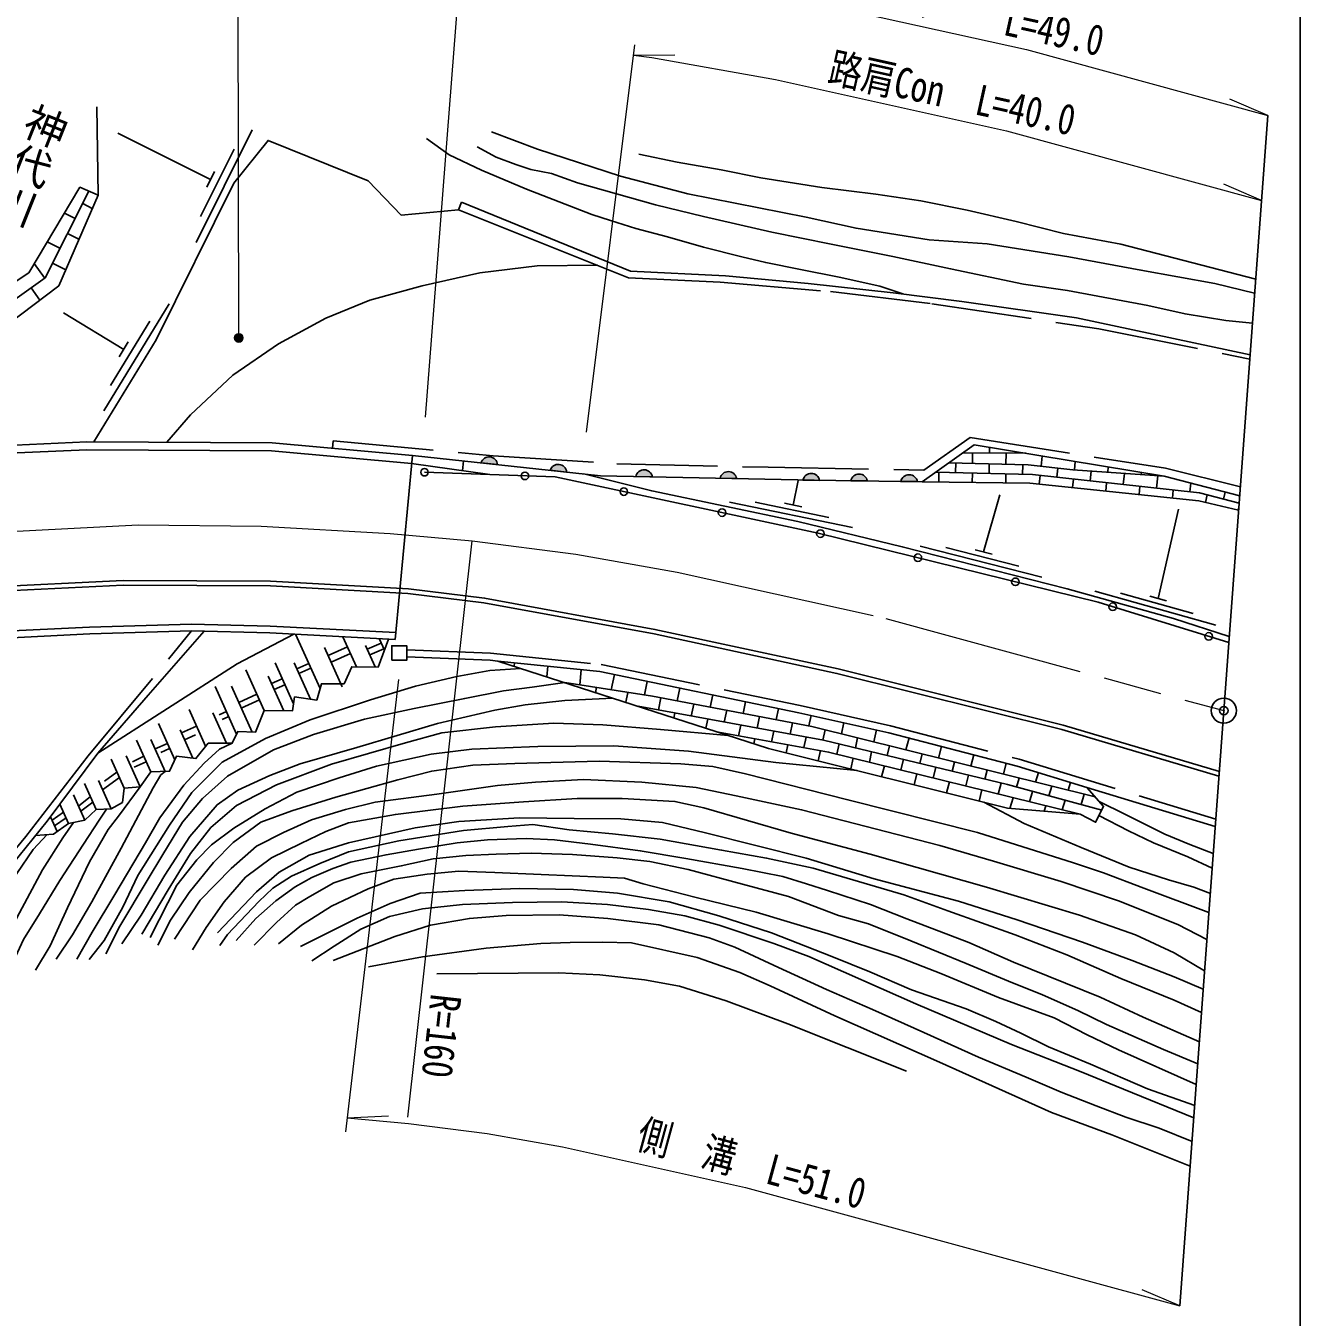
# Model space of a CAD drawing. Units: millimetres at full size, sheet at 1:1000; details may follow other scales. Extents: x 40000 to 680000, y 20000 to 380000.
# Drawn here: x 502903 to 579000, y 241173 to 318319 of the extents above; entities that cross this region are included whole.
import ezdxf
from ezdxf.enums import TextEntityAlignment as Align

# ---------------------------------------------------------------- set-up
doc = ezdxf.new("R2010")
doc.units = ezdxf.units.MM
doc.header["$LTSCALE"] = 1000
doc.header["$PDMODE"] = 32
doc.header["$PDSIZE"] = 500
doc.linetypes.add('CHAIN', pattern=[18.5, 12, -1.5, 3.5, -1.5])
doc.linetypes.add('DASHED', pattern=[7.5, 6, -1.5])
for name, color, linetype, lineweight in [('M-BGD', 7, 'Continuous', 25), ('M-BMK', 2, 'CHAIN', 13), ('M-BMK-OTRS', 5, 'Continuous', 25), ('M-BMK-SRVR', 3, 'Continuous', 25), ('M-STR-HTXT', 7, 'Continuous', 13), ('M-STR-STR1', 1, 'Continuous', 25), ('M-STR-STRC', 7, 'Continuous', 25), ('M-TTL-BAND', 7, 'Continuous', 25)]:
    doc.layers.add(name, color=color, linetype=linetype, lineweight=lineweight)
doc.layers.add('M-BMK-HTXT', color=7, linetype='Continuous')
doc.layers.add('M-OTRS', color=6, linetype='Continuous')
doc.styles.add('@ＭＳ ゴシック', font='')
doc.styles.add('ＭＳ ゴシック', font='')
doc.styles.get('@ＭＳ ゴシック').set_extended_font_data('@MS Gothic')
doc.styles.get('ＭＳ ゴシック').set_extended_font_data('MS Gothic')

msp = doc.modelspace()

# ---------------------------------------------------------------- hatches: boundary and pattern name
at = {"layer": 'M-BGD'}
for points in [[(530087, 292212, -0.82183), (531072, 292106)], [(534209, 291768, -0.82183), (535195, 291662)], [(539327, 291399, -0.82183), (540318, 291377)], [(544362, 291290, -0.82183), (545352, 291269)], [(549307, 291184, -0.82183), (550297, 291163)], [(552165, 291141, -0.82183), (553155, 291128)], [(555154, 291102, -0.82183), (556145, 291089)]]:
    msp.add_hatch(color=256, dxfattribs=at).paths.add_polyline_path(points)
at = {"layer": 'M-STR-STRC'}
msp.add_hatch(color=256, dxfattribs=at).paths.add_polyline_path([(515840, 299798, -1), (515401, 299559, -0.41421), (515501, 299898, -0.41421)])

# ---------------------------------------------------------------- linework, layer by layer
at = {"layer": 'M-BGD'}
for p, q in [((513938, 309141), (508393, 311899)), ((513074, 305383), (516414, 312098)), ((513339, 306927), (515343, 310956)), ((513704, 308671), (514172, 309612)), ((505214, 307134), (505847, 306812)), ((506300, 307704), (506871, 307414)), ((528920, 307782), (528735, 307319)), ((528735, 307319), (538897, 303270)), ((505394, 305921), (506076, 305574)), ((504186, 305413), (504941, 305029)), ((503409, 304111), (504024, 303255)), ((504488, 304138), (505282, 303734)), ((503212, 302672), (503742, 301935)), ((507566, 295316), (511470, 301719)), ((508750, 298986), (505159, 301175)), ((507963, 296831), (510305, 300673)), ((508476, 298538), (509023, 299434)), ((558837, 292800), (562621, 292780)), ((559441, 292797), (559433, 292182)), ((560445, 293140), (560441, 292792)), ((561441, 292786), (561432, 292128)), ((562441, 292810), (562441, 292781)), ((563591, 292619), (563527, 292007)), ((525943, 292182), (530606, 291509)), ((528980, 291744), (529043, 292324)), ((530087, 292212), (531072, 292106)), ((534209, 291768), (535195, 291662)), ((557426, 291652), (557418, 291073)), ((558433, 292209), (558426, 291626)), ((560433, 292155), (560425, 291575)), ((562432, 292101), (562425, 291524)), ((564521, 291898), (564463, 291351)), ((565568, 292293), (565515, 291792)), ((566513, 291722), (566451, 291133)), ((567544, 291966), (567511, 291651)), ((569521, 291639), (569508, 291510)), ((539327, 291399), (540318, 291377)), ((544362, 291290), (545352, 291269)), ((548723, 289693), (549029, 291162)), ((549307, 291184), (550297, 291163)), ((552165, 291141), (553155, 291128)), ((555154, 291102), (556145, 291089)), ((559425, 291601), (559418, 291047)), ((561425, 291549), (561418, 291021)), ((563469, 291460), (563415, 290944)), ((565457, 291242), (565404, 290734)), ((567445, 291024), (567393, 290525)), ((568509, 291581), (568439, 290916)), ((570506, 291440), (570428, 290698)), ((572471, 291001), (572416, 290481)), ((560092, 286888), (561075, 290296)), ((569434, 290807), (569382, 290316)), ((571422, 290589), (571371, 290106)), ((573456, 290295), (573351, 289846)), ((574524, 290467), (574424, 290040)), ((544929, 289871), (552272, 288341)), ((546459, 289858), (550864, 288941)), ((548209, 289800), (549237, 289586)), ((570521, 284105), (571740, 289441)), ((575338, 289560), (575298, 289389)), ((556310, 287230), (563579, 285382)), ((557837, 287151), (562199, 286042)), ((559583, 287017), (560601, 286758)), ((566748, 284536), (573972, 282519)), ((568274, 284422), (572608, 283211)), ((570016, 284247), (571027, 283964)), ((520473, 278740), (519014, 281970)), ((522646, 280026), (521834, 281823)), ((524314, 281013), (524013, 281681)), ((521801, 278840), (520740, 281190)), ((520959, 280705), (522106, 281223)), ((521136, 280312), (522283, 280830)), ((523771, 280017), (523188, 281309)), ((523295, 281071), (524120, 281444)), ((523448, 280733), (524272, 281106)), ((518890, 277813), (517782, 280266)), ((519907, 278090), (518926, 280260)), ((519084, 279910), (519799, 280233)), ((532093, 280269), (532071, 280059)), ((534082, 280062), (534016, 279430)), ((517142, 277425), (516050, 279841)), ((518303, 277406), (517375, 279461)), ((517574, 279021), (518213, 279310)), ((519213, 279625), (519928, 279948)), ((536071, 279854), (535976, 278945)), ((538047, 279561), (537860, 278654)), ((515490, 276004), (514200, 278859)), ((516416, 276132), (515181, 278866)), ((517735, 278664), (518375, 278953)), ((536966, 278792), (536934, 278486)), ((538850, 278501), (538727, 277906)), ((540006, 279156), (539839, 278349)), ((541965, 278752), (541807, 277991)), ((515618, 277900), (516705, 278391)), ((515770, 277562), (516858, 278053)), ((540825, 278178), (540674, 277447)), ((542790, 277803), (542642, 277087)), ((543923, 278348), (543772, 277616)), ((545882, 277943), (545737, 277241)), ((513637, 275278), (512647, 277470)), ((514894, 275474), (514079, 277276)), ((514451, 277160), (514880, 277354)), ((514624, 276877), (515016, 277054)), ((539690, 277627), (539684, 277597)), ((541658, 277267), (541598, 276978)), ((544755, 277428), (544610, 276727)), ((546719, 277054), (546578, 276367)), ((547841, 277539), (547702, 276866)), ((549797, 277123), (549657, 276493)), ((511798, 274470), (510818, 276639)), ((512879, 274570), (512112, 276268)), ((512199, 276076), (513094, 276481)), ((543626, 276907), (543513, 276359)), ((545594, 276547), (545461, 275902)), ((547562, 276187), (547430, 275549)), ((548684, 276679), (548545, 276007)), ((550630, 276262), (550494, 275651)), ((551749, 276690), (551601, 276020)), ((553702, 276256), (553542, 275537)), ((510371, 273748), (509513, 275647)), ((511232, 273780), (510370, 275687)), ((510626, 275121), (511355, 275451)), ((513041, 275957), (512386, 275661)), ((544476, 276079), (544470, 276049)), ((546445, 275725), (546384, 275430)), ((549510, 275831), (549370, 275201)), ((551467, 275418), (551333, 274815)), ((552571, 275779), (552439, 275183)), ((555644, 275779), (555457, 275061)), ((509733, 272854), (508895, 274711)), ((509271, 274345), (509942, 274697)), ((510960, 274917), (511488, 275155)), ((548414, 275372), (548314, 274884)), ((550355, 275024), (550218, 274408)), ((553411, 274948), (553275, 274334)), ((554486, 275302), (554336, 274725)), ((556427, 274820), (556280, 274255)), ((557579, 275274), (557398, 274578)), ((559514, 274770), (559339, 274096)), ((508771, 272786), (507994, 274506)), ((509373, 274031), (510095, 274358)), ((552304, 274574), (552159, 273923)), ((554176, 274111), (554006, 273461)), ((555308, 274490), (555146, 273870)), ((557252, 274020), (557088, 273390)), ((558368, 274337), (558224, 273785)), ((561450, 274265), (561280, 273613)), ((508007, 271535), (507239, 273235)), ((507487, 272685), (508487, 273414)), ((507596, 273199), (508340, 273741)), ((556117, 273630), (555947, 272976)), ((558059, 273149), (557887, 272492)), ((559196, 273550), (559029, 272909)), ((560309, 273854), (560169, 273315)), ((562224, 273378), (562060, 272842)), ((563370, 273708), (563196, 273136)), ((565283, 273125), (565139, 272653)), ((506420, 270871), (505743, 272370)), ((507112, 271508), (506414, 273054)), ((560000, 272668), (559828, 272007)), ((561141, 273080), (560971, 272428)), ((563026, 272581), (562838, 271965)), ((564167, 272895), (563992, 272319)), ((566111, 272411), (565923, 271796)), ((566266, 272825), (573931, 270485)), ((505458, 270668), (504936, 271823)), ((506045, 271702), (506763, 272281)), ((506179, 271406), (506912, 271950)), ((561866, 272206), (561672, 271569)), ((563810, 271725), (563711, 271398)), ((564958, 272058), (564782, 271484)), ((504776, 270183), (504375, 271071)), ((504472, 270857), (505157, 271333)), ((504618, 270533), (505309, 270997)), ((565754, 271243), (565750, 271227))]:
    msp.add_line(p, q, dxfattribs=at)
at = {"layer": 'M-BGD', "linetype": 'DASHED'}
for p, q in [((521261, 293520), (521222, 293084)), ((506632, 274716), (512805, 282169))]:
    msp.add_line(p, q, dxfattribs=at)
at = {"layer": 'M-BGD'}
for points in [[(496248, 292818), (500269, 299314), (504874, 302788), (507213, 308205), (507139, 313489)], [(530701, 311993), (533464, 310942), (538414, 309343), (542427, 308292), (549500, 306880), (552483, 306223), (556851, 305535), (560307, 305295), (565179, 304510), (569486, 303730), (573910, 302923), (576281, 302345)], [(506963, 293462), (510676, 299552), (515333, 308915), (517366, 311471), (523345, 309058), (525308, 307015), (528735, 307319)], [(555269, 302302), (553900, 302774), (551462, 303314), (549172, 303757), (547088, 304177), (545651, 304526), (543370, 305093), (541216, 305716), (539320, 306203), (537825, 306697), (536708, 307044), (532807, 308556), (530122, 309697), (528176, 310617), (526827, 311589)], [(576150, 300558), (574562, 300711), (572131, 301113), (569903, 301605), (565104, 302514), (562483, 302876), (558124, 303807), (554677, 304537), (551000, 305270), (547444, 305993), (543373, 306937), (540508, 307619), (535854, 308945), (534295, 309498), (533062, 309744), (532156, 310028), (530989, 310471), (529852, 311087)], [(576344, 303189), (568291, 305269), (564865, 305921), (562045, 306628), (559110, 307302), (556349, 307861), (553669, 308264), (550429, 308654), (546792, 309243), (544417, 309714), (541788, 310179), (539502, 310651)], [(507213, 308205), (506133, 308672), (503080, 303561), (499311, 301067), (494352, 292665)], [(495121, 292727), (500203, 300509), (504049, 303273), (506673, 308439)], [(576010, 298672), (565648, 300872), (558790, 301856), (554703, 302374), (549623, 302927), (544686, 303377), (539008, 303653), (528921, 307783)], [(511329, 293441), (512740, 295074), (515259, 297447), (518000, 299327), (520809, 300845), (523447, 301928), (526576, 302786), (530020, 303568), (533436, 303977), (537037, 304011)], [(556418, 291086), (559530, 293291), (570888, 291413), (575389, 290242)], [(525987, 292653), (537216, 291444), (549975, 291170), (556418, 291086)], [(526710, 291651), (534503, 291368), (550209, 288015), (566928, 283887), (574742, 281477)], [(557224, 291657), (563021, 291509), (572992, 290418), (575356, 289794)], [(570888, 291413), (565433, 291798), (562749, 292092), (558018, 292220)], [(536215, 291552), (540279, 290533), (548994, 288717), (555234, 287194), (565077, 284691), (571441, 282914), (574768, 281834)], [(556418, 291086), (562862, 291002), (572950, 289940), (575325, 289383)], [(476794, 281262), (480324, 282026), (484568, 282848), (489331, 283557), (493963, 284154), (500512, 284782), (508706, 285175), (517516, 285136), (525747, 284689), (530293, 284130), (540471, 282264), (551404, 279898), (564839, 276550), (574174, 273774)], [(476847, 280991), (480379, 281756), (484614, 282576), (489369, 283284), (493994, 283881), (500531, 284507), (508712, 284900), (517508, 284860), (525723, 284414), (530251, 283858), (540417, 281994), (551342, 279629), (564766, 276285), (574153, 273493)], [(496469, 261064), (500401, 266148), (504181, 270811), (507207, 274867), (510208, 278334), (513561, 282150)], [(524566, 281681), (523939, 280015), (522366, 280029), (521905, 279013), (520549, 279013), (520278, 278037), (518949, 278227), (518831, 277398), (517142, 277425), (516626, 276124), (515569, 276165), (515230, 275474), (513792, 275474), (513056, 274548), (511903, 274697), (511483, 273789), (510371, 273748), (509733, 272854), (508771, 272786), (508685, 271928), (508007, 271535), (507112, 271508), (506420, 270871), (505458, 270668), (504563, 270031), (503477, 269943)], [(507207, 274867), (515522, 280214), (518909, 281976)], [(525649, 280618), (530625, 280422), (531098, 280373)], [(531098, 280373), (547257, 275148), (561530, 271581), (565854, 271218), (566780, 270742), (567260, 271674), (566266, 272825)], [(531098, 280373), (537188, 279738), (549059, 277287), (554445, 276091), (562099, 274096), (566266, 272825)], [(506685, 262538), (507581, 263675), (508696, 265672), (509594, 267552), (511485, 270562), (512810, 272514), (514629, 274331), (517222, 275749), (519880, 276859), (523489, 278050), (526164, 278864), (528642, 279452), (530614, 279797), (532455, 279934)], [(507671, 262886), (508513, 264540), (510140, 267267), (511078, 268821), (512266, 270743), (513455, 272166), (514940, 273495), (517693, 275060), (520082, 275976), (523134, 276896), (526090, 277528), (529117, 278137), (531428, 278588), (533145, 278820), (535096, 279080)], [(535096, 279080), (540315, 278275), (549834, 276459), (566763, 272249)], [(508644, 263483), (509793, 265199), (511200, 267584), (512687, 269899), (514326, 271782), (515569, 272650), (517466, 273540), (519286, 274224), (522661, 275207), (527479, 276641), (530916, 277429), (532723, 277751), (535098, 278009), (537956, 278156)], [(567152, 271464), (561521, 272989), (550530, 275644), (539464, 277668)], [(509828, 264052), (511398, 266696), (512731, 268867), (513958, 270427), (515481, 271746), (517874, 272978), (521156, 274214), (525570, 275492), (527746, 276086), (530951, 276448), (534426, 276651), (537356, 276564), (540797, 276288), (544844, 275928)], [(505951, 262555), (506860, 264181), (508226, 266427), (510042, 269520), (510912, 271007), (512339, 272964), (513557, 274262), (514477, 275100), (515230, 275474)], [(544258, 276118), (550843, 274936), (565854, 271218)], [(500475, 266968), (502895, 269896), (506632, 274716)], [(510321, 263864), (511921, 266973), (513106, 268503), (513988, 269382), (515329, 270390), (517189, 271551), (519093, 272536), (521618, 273388), (523843, 274087), (527114, 274810), (529545, 275097), (533478, 275257), (538019, 275300), (542474, 274981), (547699, 274309), (552548, 273826)], [(510782, 263395), (511535, 264886), (512664, 266534), (514115, 268345), (515287, 269536), (516929, 270752), (518784, 271424), (521421, 272247), (525118, 273277), (527138, 273794), (529597, 274148), (532113, 274259), (537141, 274392), (542007, 274235), (543930, 274063), (545877, 273628), (551991, 272086), (559739, 270129), (565470, 268306), (567261, 267710), (569665, 266803), (573552, 265345)], [(504707, 262561), (505680, 264024), (506844, 265987), (508588, 269194), (510513, 272796), (510971, 273568), (511232, 273780)], [(573433, 263730), (571705, 264639), (568146, 266038), (564738, 267197), (560685, 268418), (557485, 269357), (549231, 271488), (545313, 272321), (542924, 272809), (539689, 273126), (536208, 273293), (533336, 273143), (531063, 272926), (527437, 272423), (523771, 271932), (521985, 271508), (519963, 270892), (518280, 270137), (516681, 269303), (515161, 267978), (513320, 266092), (511778, 263753)], [(503478, 261896), (504350, 263349), (505383, 265631), (506695, 268369), (507818, 270310), (508429, 271101), (509733, 272854)], [(512853, 263113), (513675, 264448), (514737, 265989), (516029, 267452), (517571, 268616), (519321, 269463), (520819, 270195), (522167, 270709), (524969, 271212), (528993, 271705), (532628, 271956), (535826, 272161), (538516, 272161), (541668, 271990), (543385, 271600), (548607, 270084), (553316, 268835), (560273, 266869), (565831, 265195), (569176, 264011), (571469, 262937), (573295, 261857)], [(560101, 271938), (562517, 270656), (565917, 269241), (568784, 268060), (571144, 267303), (572648, 266853), (573636, 266475)], [(567001, 271973), (568563, 271200), (570916, 270031), (572420, 269413), (573812, 268873)], [(502058, 262219), (502759, 263728), (503724, 265265), (504933, 267254), (506350, 269430), (507282, 270855), (507711, 271526)], [(514347, 264129), (516687, 266590), (518023, 267761), (519829, 268765), (522169, 269504), (526156, 270410), (528762, 270779), (532375, 271005), (535646, 270964), (538437, 270944), (540921, 270718), (543487, 270103), (549509, 268603), (553552, 267352), (558591, 266034), (562101, 264906), (566001, 263573), (568965, 262481), (571469, 261496), (573215, 260772)], [(573748, 267996), (572288, 268675), (570245, 269514), (568741, 270229), (566982, 271134)], [(500408, 261175), (502517, 265331), (503891, 267889), (505109, 269801), (505744, 270728)], [(573112, 259375), (571469, 260102), (568285, 261415), (565063, 262810), (561984, 264019), (557968, 265442), (555326, 266408), (552280, 267302), (549921, 267998), (547134, 268603), (544449, 269079), (540773, 269727), (537937, 270047), (535354, 270279), (533185, 270599), (531692, 270484), (529048, 270253), (525182, 269635), (522180, 268970), (520460, 268273), (518764, 267519), (517645, 266812), (516823, 266001), (514940, 264028), (514484, 263378)], [(498959, 261755), (500761, 265060), (502358, 267686), (503342, 269120), (504178, 270000)], [(515454, 263675), (516629, 264986), (517829, 266036), (518981, 266892), (519974, 267439), (521229, 267986), (522314, 268351), (524417, 268798), (526357, 269129), (528665, 269506), (530479, 269699), (532777, 269768), (534466, 269688), (536623, 269437), (539595, 269037), (542311, 268570), (545679, 267968), (548117, 267494), (549516, 267071), (550773, 266660), (553335, 265836), (555509, 264961), (559212, 263565), (561873, 262382), (567060, 260297), (569625, 259092), (572983, 257632)], [(572886, 256317), (570847, 257155), (567440, 258658), (565726, 259497), (563606, 260425), (561587, 261251), (559055, 262310), (555756, 263655), (553232, 264677), (551430, 265167), (548455, 266295), (545701, 267044), (542452, 267912), (540174, 268387), (538213, 268618), (535552, 268821), (533071, 268893), (530995, 268835), (529175, 268748), (527229, 268561), (525325, 268129), (522928, 267667), (521298, 267119), (519854, 266310), (519003, 265791), (517864, 264754), (516537, 263400)], [(517995, 263471), (519365, 264595), (521153, 265733), (523345, 266770), (524873, 267332), (526866, 267636), (528755, 267809), (530903, 267737), (533672, 267622), (537370, 267457), (538646, 267402), (539758, 267056), (542857, 266273), (546523, 265376), (550818, 264081), (554940, 262718), (557533, 261698), (560991, 260269), (564313, 259054), (566290, 258050), (568145, 257138), (572795, 255078)], [(572702, 253816), (569888, 254805), (566480, 256279), (563964, 257319), (562310, 258139), (560824, 258843), (559055, 259586), (555783, 260733), (553305, 261798), (551042, 262720), (547434, 264135), (544278, 265143), (541320, 265981), (538236, 266499), (535599, 266730), (532391, 266773), (529120, 266658), (526454, 266500), (524662, 265893), (522688, 265001), (519301, 263316)], [(519979, 262452), (521319, 263345), (522904, 264353), (524619, 265116), (526593, 265577), (528971, 265836), (531973, 265937), (534913, 265980), (537636, 265836), (540092, 265519), (542254, 265159), (544314, 264583), (547577, 263487), (549652, 262724), (556053, 259883), (561768, 257456), (565921, 255826), (568443, 254804), (572647, 253078)], [(572543, 251662), (570575, 252466), (568598, 253118), (566819, 253798), (564736, 254607), (562641, 255503), (559798, 256706), (556528, 258181), (553466, 259550), (550708, 260758), (547852, 262063), (545233, 263271), (543709, 263834), (540698, 264615), (537656, 264987), (534761, 265218), (531595, 265166), (529391, 264999), (527069, 264602), (524943, 263924), (521254, 262478)], [(523368, 262094), (526595, 262695), (530387, 263220), (533658, 263488), (535413, 263565), (537335, 263578), (539064, 263539), (542988, 262655), (545541, 261757), (547360, 260963), (551221, 259168), (557455, 256417), (564151, 253407), (567745, 252064), (572435, 250201)], [(527439, 261677), (532309, 261734), (534741, 261749), (537188, 261619), (539837, 261317), (541943, 260956), (544721, 260079), (548409, 258697), (555494, 255875)]]:
    msp.add_lwpolyline(points, dxfattribs=at)
at = {"layer": 'M-BGD', "linetype": 'DASHED'}
for points in [[(538897, 303270), (544371, 303014), (550949, 302445), (556997, 301713), (566985, 300221), (575991, 298414)], [(521261, 293520), (530815, 292637), (538204, 292150), (547229, 291945), (556526, 291775), (559293, 293726), (570955, 291884), (575429, 290784)], [(525649, 281046), (530655, 280850), (537254, 280162), (549148, 277706), (554546, 276507), (562216, 274508), (573964, 270923)]]:
    msp.add_lwpolyline(points, dxfattribs=at)
at = {"layer": 'M-BGD'}
msp.add_lwpolyline([(524754, 280423), (525649, 280423), (525649, 281281), (524754, 281281)], close=True, dxfattribs=at)
for centre in [(526710, 291651), (532706, 291433), (538612, 290491), (544480, 289238), (550347, 287981), (556172, 286543), (561997, 285105), (567808, 283616), (573542, 281847)]:
    msp.add_circle(centre, 225, dxfattribs=at)
for centre, start, end in [((530569, 292061), 5.02594, 162.68413), ((534692, 291617), 5.02594, 162.68413), ((539821, 291290), 9.93827, 167.59646), ((544855, 291182), 9.93827, 167.59646), ((549800, 291075), 9.93827, 167.59646), ((552659, 291037), 10.42575, 168.08394), ((555648, 290998), 10.42575, 168.08394)]:
    msp.add_arc(centre, 505, start, end, dxfattribs=at)
at = {"layer": 'M-BMK'}
msp.add_lwpolyline([(476159, 284533), (484291, 286126), (490883, 287162), (499491, 287989), (509612, 288505), (516962, 288429), (524659, 287990), (529553, 287549), (535738, 286754), (541791, 285678), (554267, 282916), (574442, 277408)], dxfattribs=at)
at = {"layer": 'M-BMK-OTRS'}
msp.add_line((571819, 241843), (577065, 312972), dxfattribs=at)
at = {"layer": 'M-BMK-SRVR'}
msp.add_circle((574442, 277408), 750, dxfattribs=at)
at = {"layer": 'M-OTRS'}
msp.add_point((574442, 277408), dxfattribs=at)
at = {"layer": 'M-STR-HTXT'}
for p, q in [((526761, 294934), (529042, 324071)), ((515620, 299678), (515577, 320478)), ((536387, 294035), (539276, 317186)), ((539197, 316557), (541652, 316586)), ((577065, 312972), (574810, 313942)), ((576691, 307892), (574435, 308862)), ((525716, 253123), (529553, 287549)), ((522002, 252252), (525178, 279271)), ((522099, 253079), (524551, 253201)), ((571819, 241843), (569563, 242813))]:
    msp.add_line(p, q, dxfattribs=at)
for points in [[(528939, 322746), (533354, 322348), (541033, 321362), (548641, 320009), (562664, 316904), (577065, 312972)], [(539197, 316557), (540277, 316418), (547662, 315105), (561464, 312049), (576691, 307892)], [(522099, 253079), (525752, 252750), (530442, 252147), (534942, 251347), (545869, 248928), (571819, 241843)]]:
    msp.add_lwpolyline(points, dxfattribs=at)
at = {"layer": 'M-STR-STR1'}
msp.add_line((524950, 281661), (525987, 292653), dxfattribs=at)
for points in [[(475178, 289588), (479694, 290508), (484055, 291257), (488621, 291954), (494352, 292665), (501419, 293235), (506539, 293464), (517604, 293412), (525987, 292653)], [(475268, 289124), (479781, 290044), (484130, 290791), (488685, 291486), (494400, 292195), (501448, 292763), (506549, 292991), (517581, 292939), (525943, 292182)], [(524989, 282070), (517498, 282461), (512804, 282581), (506699, 282402), (501230, 282130), (496385, 281685), (491431, 281237), (486395, 280491), (479654, 279175), (477300, 278670)], [(524950, 281661), (517482, 282050), (512805, 282169), (506715, 281991), (501259, 281720), (496423, 281275), (491479, 280829), (486465, 280086), (479736, 278773), (477379, 278267)]]:
    msp.add_lwpolyline(points, dxfattribs=at)
at = {"layer": 'M-STR-STRC'}
msp.add_circle((515620, 299678), 250, dxfattribs=at)
at = {"layer": 'M-TTL-BAND'}
msp.add_line((579000, 20000), (579000, 370000), dxfattribs=at)

# ---------------------------------------------------------------- texts
at = {"layer": 'M-BMK-HTXT', "style": '@ＭＳ ゴシック'}
msp.add_text('神代川', height=1833, rotation=248.256, dxfattribs=at).set_placement((504548, 313477), align=Align.MIDDLE_LEFT)
at = {"layer": 'M-STR-HTXT', "style": 'ＭＳ ゴシック', "width": 0.8}
for s, rotation, p in [('ガードレール\u3000\u3000L=49.0 ', 347.514, (556674, 318231)), ('路肩Con  L=40.0', 347.514, (557907, 312836)), ('R=160', 263.641, (526274, 258124)), ('側\u3000溝\u3000L=51.0', 344.73, (545869, 248928))]:
    msp.add_text(s, height=1833, rotation=rotation, dxfattribs=at).set_placement(p, align=Align.BOTTOM_CENTER)

doc.saveas('drawing.dxf')
